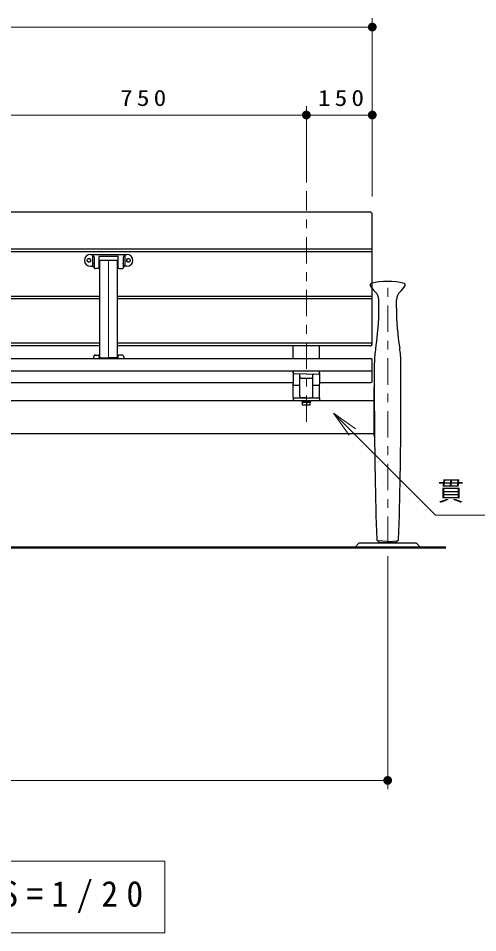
# Model space of a CAD drawing. Units: millimetres on the paper, scale 1:20. Extents: x -385 to 0, y 0 to 267.
# Drawn here: x -253.7 to -201.4, y 62.6 to 166.6 of the extents above; entities that cross this region are included whole.
import ezdxf

# ---------------------------------------------------------------- set-up
doc = ezdxf.new("R2010")
doc.units = ezdxf.units.MM
doc.linetypes.add('USER2', pattern=[6, 3, -1, 1, -1])
doc.layers.add('1_20', color=7, linetype='Continuous', lineweight=25)
doc.styles.add('ＭＳ ゴシック', font='')
doc.styles.get('ＭＳ ゴシック').set_extended_font_data('MS Gothic')

# ---------------------------------------------------------------- blocks, each defined once
blk = doc.blocks.new('filled_dot')
at = {"color": 0, "linetype": 'Continuous', "lineweight": -2, "const_width": 1.25}
blk.add_lwpolyline([(-0.625, 0, 1), (0.625, 0, 1)], format="xyb", close=True, dxfattribs=at)

msp = doc.modelspace()

# ---------------------------------------------------------------- linework, layer by layer
at = {"layer": '1_20', "lineweight": 13}
for p, q in [((-213.425, 146.35), (-213.425, 166.6)), ((-303.425, 165.6), (-213.425, 165.6)), ((-220.925, 147.945), (-220.925, 156.6)), ((-258.425, 155.6), (-220.925, 155.6)), ((-220.925, 155.6), (-213.425, 155.6)), ((-217.822, 121.688), (-215.702, 119.566)), ((-217.822, 121.688), (-215.348, 119.919)), ((-216.055, 119.212), (-217.822, 121.688)), ((-211.675, 105.44), (-211.675, 78.94)), ((-211.675, 79.94), (-305.175, 79.94)), ((-237.025, 70.759), (-279.825, 70.759)), ((-237.025, 62.626), (-237.025, 70.759)), ((-279.825, 62.626), (-237.025, 62.626))]:
    msp.add_line(p, q, dxfattribs=at)
at = {"layer": '1_20', "linetype": 'USER2', "lineweight": 13}
for p, q in [((-220.925, 120.726), (-220.925, 146.945)), ((-211.675, 106.94), (-211.675, 136.754))]:
    msp.add_line(p, q, dxfattribs=at)
at = {"layer": '1_20'}
for p, q in [((-213.675, 144.557), (-303.175, 144.557)), ((-213.425, 129.561), (-213.425, 144.307)), ((-303.425, 140.404), (-213.425, 140.404)), ((-303.425, 140.087), (-213.425, 140.087)), ((-272.425, 135.015), (-244.425, 135.015)), ((-272.425, 134.726), (-244.425, 134.726)), ((-242.425, 135.015), (-213.425, 135.015)), ((-242.425, 134.726), (-213.425, 134.726)), ((-244.425, 129.655), (-272.425, 129.655)), ((-244.425, 129.339), (-272.425, 129.339)), ((-213.425, 129.655), (-242.425, 129.655)), ((-213.675, 129.339), (-242.425, 129.339)), ((-222.425, 127.929), (-222.425, 129.339)), ((-219.425, 127.929), (-219.425, 129.339)), ((-303.275, 127.929), (-213.575, 127.929)), ((-213.425, 125.34), (-213.425, 127.779)), ((-303.425, 126.521), (-213.425, 126.521)), ((-222.425, 126.378), (-222.425, 126.521)), ((-222.425, 126.271), (-222.425, 126.378)), ((-222.425, 126.271), (-222.425, 124.99)), ((-220.925, 126.527), (-222.328, 126.478)), ((-220.925, 126.122), (-222.328, 126.171)), ((-221.675, 123.611), (-221.675, 126.076)), ((-220.925, 126.527), (-219.521, 126.478)), ((-220.925, 126.122), (-219.521, 126.171)), ((-220.175, 123.611), (-220.175, 126.076)), ((-219.425, 126.378), (-219.425, 126.521)), ((-219.425, 126.271), (-219.425, 126.378)), ((-219.425, 126.271), (-219.425, 124.99)), ((-256.925, 125.19), (-222.425, 125.19)), ((-222.425, 123.537), (-222.425, 124.99)), ((-222.325, 124.89), (-221.675, 124.89)), ((-221.525, 125.681), (-220.325, 125.681)), ((-220.175, 124.89), (-219.525, 124.89)), ((-219.425, 125.19), (-213.575, 125.19)), ((-219.425, 123.537), (-219.425, 124.99)), ((-303.625, 123.14), (-213.225, 123.14)), ((-222.425, 123.44), (-222.425, 123.14)), ((-222.425, 123.44), (-219.425, 123.44)), ((-222.351, 123.44), (-219.499, 123.44)), ((-220.925, 123.44), (-221.53, 123.461)), ((-221.45, 123.14), (-221.45, 123.04)), ((-221.45, 123.14), (-220.4, 123.14)), ((-221.45, 123.04), (-220.4, 123.04)), ((-220.465, 123.04), (-221.385, 123.04)), ((-221.385, 122.915), (-221.385, 123.04)), ((-220.465, 122.915), (-221.385, 122.915)), ((-221.35, 122.595), (-221.35, 122.915)), ((-220.962, 122.915), (-220.928, 123.04)), ((-220.925, 122.915), (-220.925, 122.595)), ((-220.922, 122.915), (-220.888, 123.04)), ((-220.5, 122.595), (-220.5, 122.915)), ((-220.465, 122.915), (-220.465, 123.04)), ((-220.4, 123.04), (-220.4, 123.14)), ((-219.425, 123.44), (-219.425, 123.14)), ((-220.5, 122.595), (-221.35, 122.595)), ((-303.625, 119.39), (-213.225, 119.39)), ((-213.225, 119.09), (-213.162, 119.09)), ((-214.925, 106.94), (-215.425, 106.44)), ((-214.925, 106.94), (-208.425, 106.94)), ((-210.675, 106.94), (-212.675, 106.94)), ((-208.425, 106.94), (-207.925, 106.44))]:
    msp.add_line(p, q, dxfattribs=at)
at = {"layer": '1_20', "color": 4}
for p, q in [((-245.5, 139.75), (-241.35, 139.75)), ((-245.257, 139.638), (-245.257, 138.501)), ((-244.521, 138.25), (-244.521, 139.492)), ((-244.471, 139.542), (-242.379, 139.542)), ((-242.329, 138.25), (-242.329, 139.492)), ((-241.593, 139.638), (-241.593, 138.501)), ((-245.5, 138.4), (-245.185, 138.4)), ((-245.163, 138.386), (-245.066, 138.203)), ((-245.061, 138.725), (-245.061, 138.307)), ((-244.425, 128.009), (-244.425, 139.074)), ((-242.425, 139.074), (-244.425, 139.074)), ((-242.425, 128.009), (-242.425, 139.074)), ((-241.789, 138.725), (-241.789, 138.307)), ((-241.687, 138.386), (-241.783, 138.203)), ((-241.35, 138.4), (-241.664, 138.4)), ((-244.621, 138.15), (-244.978, 138.15)), ((-242.229, 138.15), (-241.872, 138.15)), ((-212.675, 133.648), (-212.675, 134.572)), ((-210.675, 133.648), (-210.675, 134.572)), ((-245.062, 128.242), (-245.181, 127.929)), ((-244.969, 128.307), (-244.568, 128.307)), ((-244.508, 128.057), (-244.518, 128.259)), ((-244.458, 128.009), (-243.425, 128.009)), ((-242.392, 128.009), (-243.425, 128.009)), ((-242.342, 128.057), (-242.331, 128.259)), ((-241.881, 128.307), (-242.281, 128.307)), ((-241.787, 128.242), (-241.668, 127.929)), ((-213.175, 121.94), (-213.175, 127.433)), ((-210.175, 121.94), (-210.175, 127.433)), ((-211.675, 107.115), (-212.783, 107.173)), ((-211.675, 107.115), (-210.567, 107.173)), ((-212.675, 106.94), (-212.675, 107.073)), ((-210.675, 106.94), (-210.675, 107.073))]:
    msp.add_line(p, q, dxfattribs=at)
at = {"layer": '1_20', "color": 4, "lineweight": 13}
msp.add_line((-243.425, 128.009), (-243.425, 139.074), dxfattribs=at)
at = {"layer": '1_20', "color": 131}
msp.add_line((-213.225, 119.09), (-213.225, 124.64), dxfattribs=at)
at = {"layer": '1_20', "lineweight": 50}
msp.add_line((-301.425, 106.44), (-205.051, 106.44), dxfattribs=at)
at = {"layer": '1_20', "color": 4}
for points in [[(-245.257, 139.638), (-245.219, 139.62), (-245.184, 139.596), (-245.154, 139.57), (-245.129, 139.537), (-245.112, 139.5), (-245.1, 139.458), (-245.092, 139.41), (-245.086, 139.354), (-245.081, 139.285), (-245.077, 139.209), (-245.073, 139.129), (-245.07, 139.047), (-245.068, 138.967), (-245.066, 138.891), (-245.064, 138.823), (-245.063, 138.764), (-245.062, 138.719), (-245.061, 138.689), (-245.061, 138.679), (-245.061, 138.689), (-245.061, 138.725)], [(-241.593, 139.638), (-241.63, 139.62), (-241.665, 139.596), (-241.695, 139.57), (-241.72, 139.537), (-241.738, 139.5), (-241.75, 139.458), (-241.758, 139.41), (-241.763, 139.354), (-241.768, 139.285), (-241.773, 139.209), (-241.776, 139.129), (-241.779, 139.047), (-241.782, 138.967), (-241.784, 138.891), (-241.786, 138.823), (-241.787, 138.764), (-241.788, 138.719), (-241.788, 138.689), (-241.789, 138.679), (-241.789, 138.689), (-241.789, 138.725)]]:
    msp.add_lwpolyline(points, dxfattribs=at)
at = {"layer": '1_20', "lineweight": 13}
msp.add_lwpolyline([(-217.822, 121.688), (-206.226, 110.087), (-166.988, 110.087)], dxfattribs=at)
at = {"layer": '1_20', "color": 4, "lineweight": 13}
for centre in [(-245.675, 139.075), (-241.175, 139.075)]:
    msp.add_circle(centre, 0.225, dxfattribs=at)
at = {"layer": '1_20', "color": 4}
for centre in [(-245.675, 139.075), (-241.175, 139.075)]:
    msp.add_circle(centre, 0.2, dxfattribs=at)
at = {"layer": '1_20'}
for centre, radius, start, end in [((-213.675, 144.307), 0.25, 0, 90), ((-213.675, 129.589), 0.25, 270, 0), ((-213.575, 127.779), 0.15, 0, 90), ((-222.325, 126.378), 0.1, 92, 180), ((-222.325, 126.271), 0.1, 180, 268), ((-221.75, 126.076), 0.075, 0, 88), ((-221.525, 125.831), 0.15, 180, 270), ((-220.325, 125.831), 0.15, 270, 0), ((-220.1, 126.076), 0.075, 92, 180), ((-219.525, 126.378), 0.1, 0, 88), ((-219.525, 126.271), 0.1, 272, 0), ((-222.325, 124.99), 0.1, 180, 270), ((-219.525, 124.99), 0.1, 270, 0), ((-213.575, 125.34), 0.15, 270, 0), ((-222.325, 123.537), 0.1, 180, 254.94761), ((-221.525, 123.611), 0.15, 180, 268), ((-220.325, 123.611), 0.15, 272, 0), ((-219.525, 123.537), 0.1, 285.05239, 0)]:
    msp.add_arc(centre, radius, start, end, dxfattribs=at)
at = {"layer": '1_20', "color": 4}
for centre, radius, start, end in [((-245.5, 139.075), 0.675, 90, 270), ((-244.471, 139.492), 0.05, 90, 180), ((-242.379, 139.492), 0.05, 359.99999, 90), ((-241.35, 139.075), 0.675, 270, 90), ((-245.185, 138.375), 0.025, 27.86749, 90), ((-241.664, 138.375), 0.025, 90, 152.13251), ((-244.978, 138.25), 0.1, 207.86749, 270), ((-244.621, 138.25), 0.1, 270, 0), ((-242.229, 138.25), 0.1, 180, 270), ((-241.872, 138.25), 0.1, 270, 332.13251), ((-213.525, 136.29), 0.15, 105.3921, 213.20587), ((-211.231, 137.558), 2.771, 208.93513, 227.92204), ((-211.675, 129.57), 7.12, 74.6079, 105.3921), ((-212.118, 137.558), 2.771, 312.07795, 331.06487), ((-209.825, 136.29), 0.15, 326.79413, 74.6079), ((-213.928, 134.572), 1.253, 0, 47.92204), ((-209.422, 134.572), 1.253, 132.07796, 180), ((-241.13, 133.648), 28.456, 350.79971, 0), ((-182.219, 133.648), 28.456, 180, 189.2003), ((-202.764, 127.433), 10.411, 170.7997, 180), ((-220.586, 127.433), 10.411, 0, 9.2003), ((-244.969, 128.207), 0.1, 90, 159.20314), ((-244.568, 128.257), 0.05, 3, 90), ((-244.458, 128.059), 0.05, 183, 270), ((-242.392, 128.059), 0.05, 270, 357), ((-242.281, 128.257), 0.05, 90, 177), ((-241.881, 128.207), 0.1, 20.79686, 90), ((214.422, 121.94), 427.597, 180, 181.95969), ((-637.772, 121.94), 427.597, 358.04031, 0), ((-212.775, 107.323), 0.15, 181.95969, 267), ((-212.775, 107.073), 0.1, 0, 87), ((-210.575, 107.073), 0.1, 93, 180), ((-210.575, 107.323), 0.15, 273, 358.04031)]:
    msp.add_arc(centre, radius, start, end, dxfattribs=at)
at = {"layer": '1_20', "color": 131}
msp.add_arc((-212.775, 124.64), 0.45, 152.73396, 180, dxfattribs=at)

# ---------------------------------------------------------------- block references
at = {"layer": '1_20', "lineweight": 13, "xscale": 0.4, "yscale": 0.4, "rotation": 180}
for p in [(-213.425, 165.6), (-220.925, 155.6), (-213.425, 155.6), (-211.675, 79.94)]:
    msp.add_blockref('filled_dot', p, dxfattribs=at)
at = {"layer": '1_20', "lineweight": 13, "xscale": 0.4, "yscale": 0.4}
msp.add_blockref('filled_dot', (-220.925, 155.6), dxfattribs=at)

# ---------------------------------------------------------------- texts
at = {"layer": '1_20', "style": 'ＭＳ ゴシック'}
for s, insert, char_height, attachment_point in [('\\T1.33;\\W1.15;750', (-239.26, 156.6), 1.833, 8), ('\\T1.33;\\W1.15;150', (-216.754, 156.6), 1.833, 8), ('\\T1.5;貫：□-75×45×3.2', (-205.988, 112.737), 2.199, 4), ('\\T1.5;\\W0.95;立面図\u3000S=1/20', (-278.425, 66.693), 2.933, 4)]:
    msp.add_mtext(s, dxfattribs=dict(at, insert=insert, char_height=char_height, attachment_point=attachment_point))

doc.saveas('drawing.dxf')
